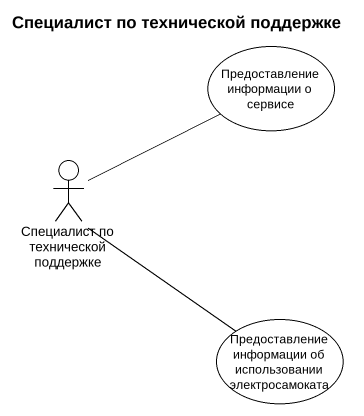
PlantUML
@startuml
title Специалист по технической поддержке
usecase "Предоставление информации о сервисе" as Предоставление_информации_о
actor "Специалист по технической поддержке" as Специалист_по_технической
usecase "Предоставление информации об использовании электросамоката" as Предоставление_информации
Специалист_по_технической -up- Предоставление_информации_о
Специалист_по_технической -- Предоставление_информации
@enduml
